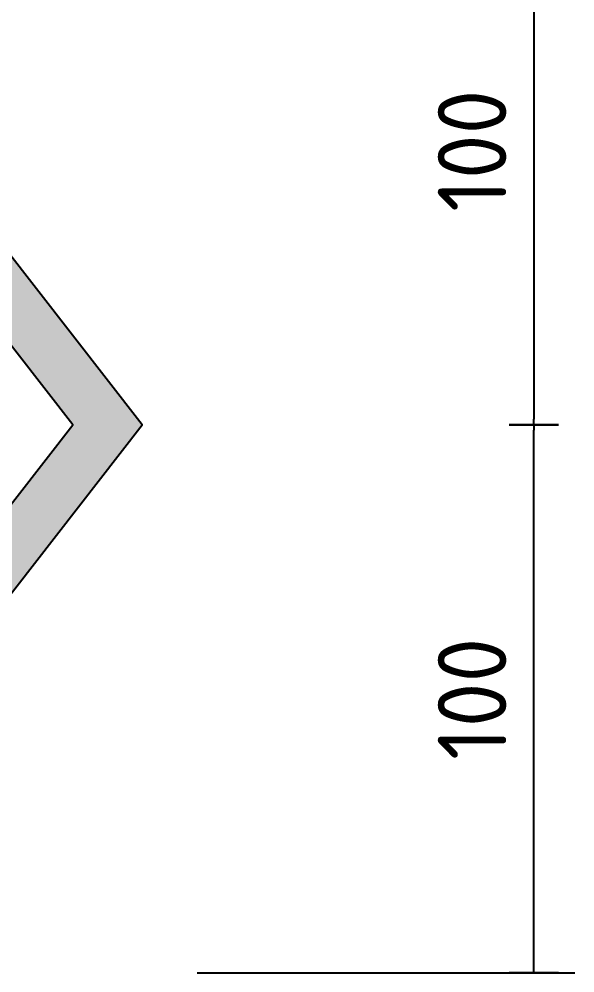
# Model space of a CAD drawing. Header units: millimetres. Extents: x 0 to 420, y 0 to 297.
# Drawn here: x 185.29 to 205.56, y 112.29 to 147.1 of the extents above; entities that cross this region are included whole.
import ezdxf

# ---------------------------------------------------------------- set-up
doc = ezdxf.new("R2010")
doc.units = ezdxf.units.MM
doc.header["$MEASUREMENT"] = 0
doc.layers.get('DEFPOINTS').update_dxf_attribs({"true_color": 0x165788})
doc.layers.add('BLUE', color=7, linetype='Continuous', true_color=0x165788)
doc.layers.add('T25', color=1, linetype='Continuous')
doc.styles.add('iso', font='iso3098b.shx')
doc.dimstyles.new('signsdim', dxfattribs={"dimtxt": 2.5, "dimasz": 0.2, "dimexe": 1.5, "dimexo": 2, "dimgap": 1, "dimtad": 1, "dimlfac": 5, "dimrnd": 1, "dimtxsty": 'iso', "dimblk": 'sgndim', "dimcen": 2.5, "dimse2": 1, "dimadec": 0, "dimazin": 0, "dimtfac": 1, "dimtix": 1, "dimtmove": 0, "dimatfit": 3, "dimfxl": 1, "dimarcsym": 0})

# ---------------------------------------------------------------- blocks, each defined once
blk = doc.blocks.new('sgndim')
for p, q in [((0, 4.5), (0, -4.5)), ((0, 0), (-1, 0))]:
    blk.add_line(p, q)
blk = doc.blocks.new('*D47')
at = {"layer": 'DEFPOINTS', "color": 0, "transparency": 16777216}
for p in [(189.779, 132.293), (204.056, 132.293), (189.779, 112.293)]:
    blk.add_point(p, dxfattribs=at)
at = {"layer": 'T25', "color": 0, "lineweight": -2, "transparency": 16777216}
for p, q in [((204.056, 112.493), (204.056, 132.093)), ((191.779, 112.293), (205.556, 112.293))]:
    blk.add_line(p, q, dxfattribs=at)
at = {"layer": 'T25', "color": 0, "lineweight": -2, "transparency": 16777216, "xscale": 0.2, "yscale": 0.2, "zscale": 0.2}
for p, rotation in [((204.056, 132.293), 90), ((204.056, 112.293), 270)]:
    blk.add_blockref('sgndim', p, dxfattribs=dict(at, rotation=rotation))
at = {"layer": 'T25', "color": 0, "transparency": 16777216, "insert": (201.806, 122.293), "char_height": 2.5, "attachment_point": 5, "rotation": 90, "style": 'iso'}
blk.add_mtext('100', dxfattribs=at)
blk = doc.blocks.new('*D48')
at = {"layer": 'DEFPOINTS', "color": 0, "transparency": 16777216}
for p in [(189.779, 152.293), (189.779, 132.293), (204.056, 132.293)]:
    blk.add_point(p, dxfattribs=at)
at = {"layer": 'T25', "color": 0, "lineweight": -2, "transparency": 16777216}
for p, q in [((191.779, 152.293), (205.556, 152.293)), ((204.056, 152.093), (204.056, 132.493))]:
    blk.add_line(p, q, dxfattribs=at)
at = {"layer": 'T25', "color": 0, "lineweight": -2, "transparency": 16777216, "xscale": 0.2, "yscale": 0.2, "zscale": 0.2}
for p, rotation in [((204.056, 152.293), 90), ((204.056, 132.293), 270)]:
    blk.add_blockref('sgndim', p, dxfattribs=dict(at, rotation=rotation))
at = {"layer": 'T25', "color": 0, "transparency": 16777216, "insert": (201.806, 142.293), "char_height": 2.5, "attachment_point": 5, "rotation": 90, "style": 'iso'}
blk.add_mtext('100', dxfattribs=at)

msp = doc.modelspace()

# ---------------------------------------------------------------- hatches: boundary and pattern name
at = {"layer": 'BLUE'}
h = msp.add_hatch(color=256, dxfattribs=at)
edge = h.paths.add_edge_path(flags=16)
edge.add_arc((94.7789, 117.2934), 3, 540, 630)
edge.add_line((94.7789, 114.2934), (171.8032, 114.2934))
edge.add_arc((171.8032, 117.2934), 3, 270, 322.175)
edge.add_line((174.1729, 115.4537), (187.2469, 132.2934))
edge.add_line((187.2469, 132.2934), (174.1729, 149.1332))
edge.add_arc((171.8032, 147.2934), 3, 397.825, 450)
edge.add_line((171.8032, 150.2934), (94.7789, 150.2934))
edge.add_arc((94.7789, 147.2934), 3, 450, 540)
edge.add_line((91.7789, 147.2934), (91.7789, 117.2934))
edge = h.paths.add_edge_path()
edge.add_arc((94.7789, 117.2934), 5, 540, 630)
edge.add_line((94.7789, 112.2934), (171.8032, 112.2934))
edge.add_arc((171.8032, 117.2934), 5, 270, 322.175)
edge.add_line((175.7526, 114.2271), (189.7789, 132.2934))
edge.add_line((189.7789, 132.2934), (175.7526, 150.3597))
edge.add_arc((171.8032, 147.2934), 5, 397.825, 450)
edge.add_line((171.8032, 152.2934), (94.7789, 152.2934))
edge.add_arc((94.7789, 147.2934), 5, 450, 540)
edge.add_line((89.7789, 147.2934), (89.7789, 117.2934))

# ---------------------------------------------------------------- linework, layer by layer
for points in [[(89.7789, 117.2934, 0.4142136), (94.7789, 112.2934), (171.8032, 112.2934, 0.2316726), (175.7526, 114.2271), (189.7789, 132.2934), (175.7526, 150.3597, 0.2316726), (171.8032, 152.2934), (94.7789, 152.2934, 0.4142136), (89.7789, 147.2934)], [(91.7789, 117.2934, 0.4142136), (94.7789, 114.2934), (171.8032, 114.2934, 0.2316726), (174.1729, 115.4537), (187.2469, 132.2934), (174.1729, 149.1332, 0.2316726), (171.8032, 150.2934), (94.7789, 150.2934, 0.4142136), (91.7789, 147.2934)]]:
    msp.add_lwpolyline(points, format="xyb", close=True, dxfattribs=at)

# ---------------------------------------------------------------- dimensions: what is measured, and where the dimension line sits
at = {"layer": 'T25'}
for p1, picture, middle in [((189.7789, 152.2934), '*D48', (201.8064, 142.2934)), ((189.7789, 112.2934), '*D47', (201.8064, 122.2934))]:
    dim = msp.add_linear_dim(base=(204.0564, 132.2934), p1=p1, p2=(189.7789, 132.2934), angle=90, dimstyle='signsdim', dxfattribs=at)
    dim.commit()
    dim.dimension.update_dxf_attribs({"geometry": picture, "text_midpoint": middle})

doc.saveas('drawing.dxf')
